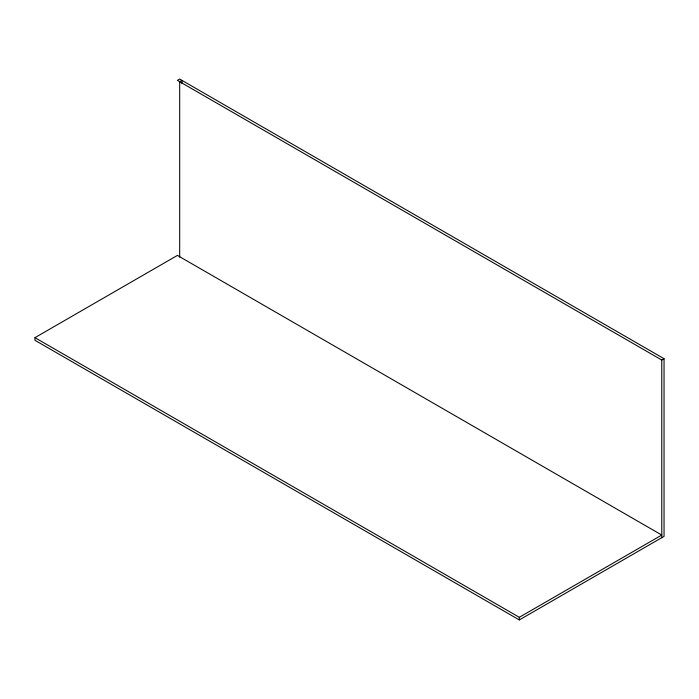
<?xml version="1.0" encoding="UTF-8"?>
<svg xmlns="http://www.w3.org/2000/svg" width="699" height="699" viewBox="0 0 699 699"><rect width="100%" height="100%" fill="white"/><g stroke="black" fill="none" stroke-linecap="round" stroke-linejoin="round"><path stroke-width="1.05" d="M34.95 337.661L177.406 255.406L661.77 535.05L519.313 617.304L34.95 337.661L34.95 340.291L519.313 619.934L664.05 536.369L664.05 358.709L179.687 79.066L177.406 80.385L661.77 360.029L664.05 358.709M661.77 360.029L661.77 537.688M519.313 617.304L519.313 619.934M181.967 83.653L181.967 80.385L179.687 81.696L179.687 257.18"/></g></svg>
